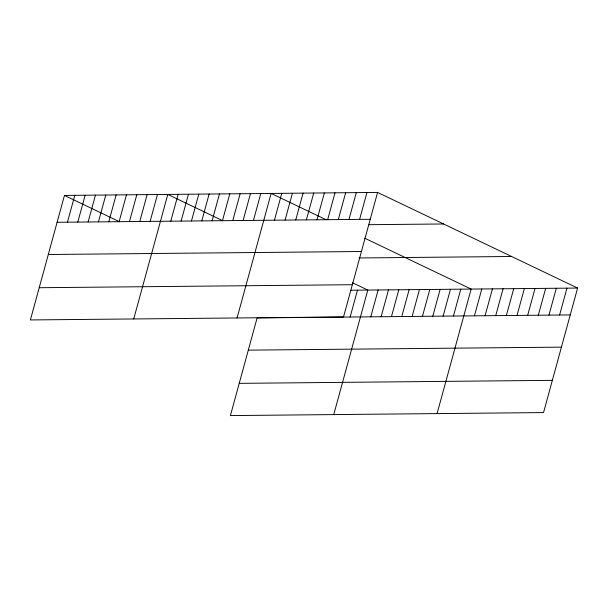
<?xml version="1.0" encoding="UTF-8"?>
<svg xmlns="http://www.w3.org/2000/svg" width="608" height="608" viewBox="0 0 608 608"><rect width="100%" height="100%" fill="white"/><g stroke="black" fill="none" stroke-linecap="round" stroke-linejoin="round"><path stroke-width="0.91" d="M377.591 192.417L64.463 195.426L30.4 319.945L343.528 316.943L377.591 192.417L577.6 288.055L543.537 412.574L230.409 415.583L257.123 317.916L570.251 314.914M67.45 222.186L74.799 195.328M77.786 222.08L85.135 195.229M88.114 221.981L95.464 195.122M98.45 221.882L105.8 195.024M108.786 221.783L116.136 194.925M119.115 221.684L126.464 194.826M129.451 221.586L136.8 194.727M139.787 221.487L147.128 194.628M150.115 221.388L157.464 194.53M133.73 318.957L167.8 194.431L222.802 220.734M170.787 221.19L178.129 194.332M181.116 221.092L188.465 194.233M191.452 220.993L198.801 194.134M201.78 220.894L209.129 194.036M212.116 220.795L219.465 193.937M222.452 220.696L229.801 193.838M232.78 220.598L240.13 193.739M243.116 220.491L250.466 193.64M253.452 220.392L260.794 193.534M237.067 317.961L271.13 193.435L326.131 219.739M274.428 220.195L281.778 193.336M285.076 220.088L292.425 193.238M295.724 219.99L303.073 193.131M306.371 219.891L313.713 193.032M317.011 219.784L324.36 192.926M327.659 219.686L335.008 192.827M338.306 219.579L345.656 192.721M348.954 219.48L356.303 192.622M359.602 219.374L366.951 192.516M350.124 317.026L357.474 290.168M333.739 414.595L367.802 290.069L352.572 282.788M370.789 316.829L378.138 289.97M381.125 316.73L388.474 289.872M391.453 316.631L398.802 289.773M401.789 316.532L409.138 289.674M412.125 316.426L419.467 289.575M422.454 316.327L429.803 289.469M432.79 316.228L440.139 289.37M443.126 316.13L450.467 289.271M453.454 316.031L460.803 289.172M437.068 413.6L471.139 289.074L364.656 238.161M474.438 315.833L481.779 288.975M485.085 315.727L492.427 288.868M495.725 315.628L503.074 288.77M506.373 315.522L513.722 288.663M517.02 315.423L524.37 288.564M527.668 315.316L535.017 288.458M538.316 315.218L545.657 288.359M548.963 315.119L556.305 288.26M559.603 315.012L566.952 288.154M57.122 222.285L370.249 219.275M369.071 224.694L443.597 223.98M48.298 254.509L361.433 251.507M359.108 257.959L511.602 256.492M39.216 287.721L352.344 284.711M350.892 290.229L577.6 288.055M248.307 350.147L561.435 347.138M239.225 383.352L552.353 380.35M64.463 195.426L119.464 221.722"/></g></svg>
